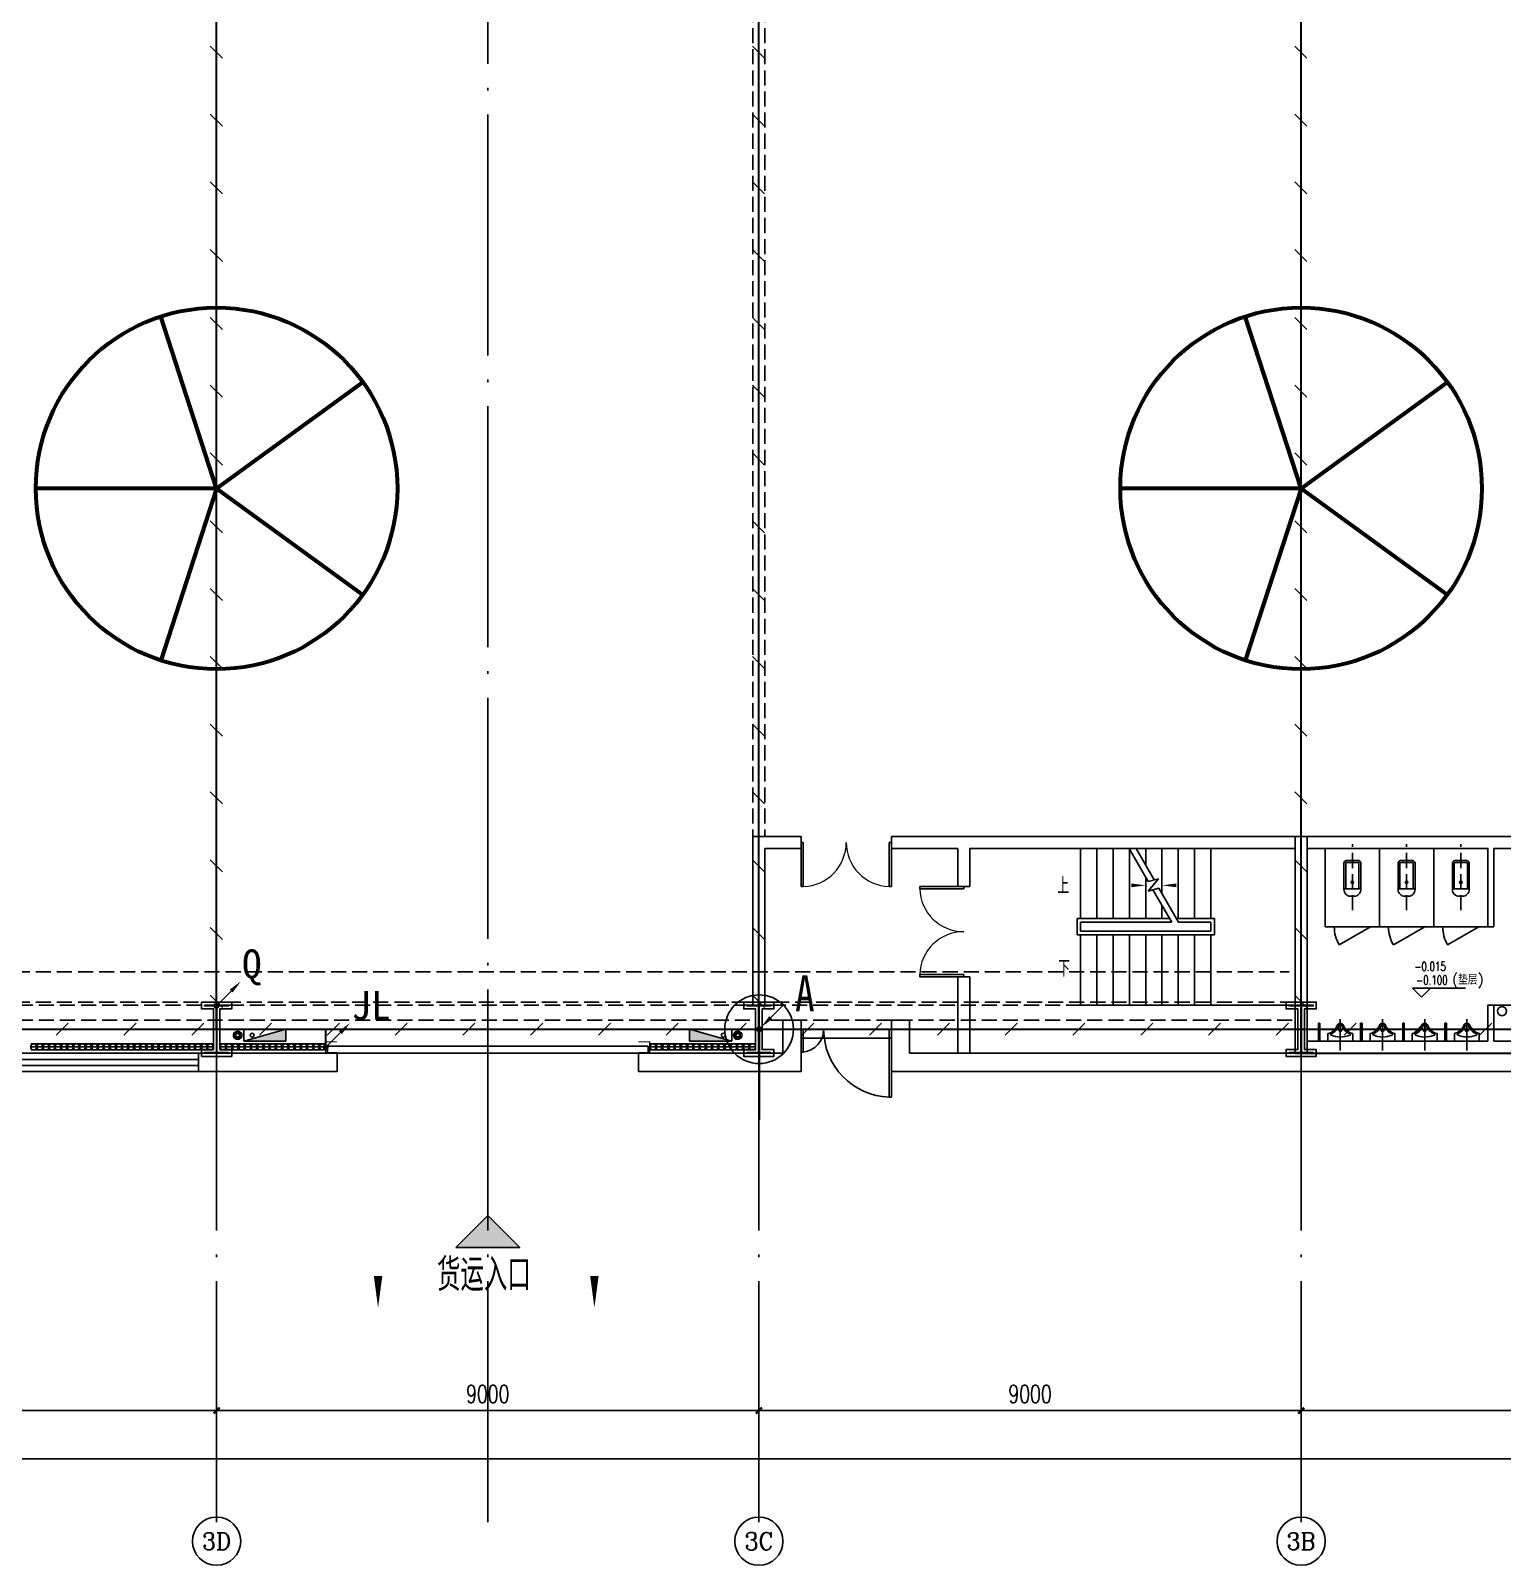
# Model space of a CAD drawing. Extents: x -1396510 to 1250330, y -1892470 to 1623980.
# Drawn here: x -158940 to -134516, y -1655320 to -1629854 of the extents above; entities that cross this region are included whole.
import ezdxf
from ezdxf.enums import TextEntityAlignment as Align

# ---------------------------------------------------------------- set-up
doc = ezdxf.new("R2010")
doc.units = 0
doc.header["$LTSCALE"] = 1000
doc.header["$MEASUREMENT"] = 0
for name, pattern in [('10平面$0$DASH', [0.35, 0.25, -0.1]), ('10平面$1$DOTE', [2.42, 2, -0.2, 0.02, -0.2]), ('CENTER2', [1.125, 0.75, -0.125, 0.125, -0.125]), ('DASH', [0.35, 0.25, -0.1]), ('DOTE', [2.42, 2, -0.2, 0.02, -0.2])]:
    doc.linetypes.add(name, pattern=pattern)
doc.layers.get('Defpoints').update_dxf_attribs({"color": 210})
for name, color, linetype in [('10平面$0$WINDOW', 4, 'Continuous'), ('10平面$1$A-AXIS-DOTE', 14, '10平面$1$DOTE'), ('A-AXIS-D', 1, 'Continuous'), ('A-AXIS-DOTE', 14, 'DOTE'), ('A-AXIS-SYMB', 3, 'Continuous'), ('A-HATCH-2', 251, 'Continuous'), ('A-HRAIL', 173, 'Continuous'), ('A-LIN-V', 9, 'Continuous'), ('A-SFCE', 30, 'Continuous'), ('A-TEXT', 61, 'Continuous'), ('A-WC', 223, 'Continuous'), ('A-WINDOW', 140, 'Continuous'), ('AS-COLN', 6, 'Continuous'), ('AS-WALL', 40, 'Continuous'), ('DIM_SYMB', 3, 'Continuous'), ('FH-tri', 180, 'Continuous'), ('LWIRE', 4, 'Continuous'), ('SB_ZF消火栓', 10, 'Continuous'), ('SB_ZF消火栓M', 10, 'Continuous'), ('SHTLN', 4, 'Continuous'), ('TEL_TEXT', 7, 'Continuous'), ('WIRE-接地', 4, 'Continuous'), ('WIRE-照明', 1, 'Continuous'), ('建-标高', 3, 'Continuous'), ('建-窗', 4, 'Continuous'), ('建-门', 4, 'Continuous')]:
    doc.layers.add(name, color=color, linetype=linetype)
doc.layers.add('A-云线2', color=3, linetype='Continuous', plot=False)
doc.layers.add('LG-ZF消防', color=1, linetype='Continuous', lineweight=60)
doc.styles.add('-宋体', font='', dxfattribs={"width": 0.8})
doc.styles.add('_TCH_AXIS', font='COMPLEX', dxfattribs={"bigfont": 'GBCBIG'})
doc.styles.add('_TCH_DIM', font='SIMPLEX', dxfattribs={"bigfont": 'GBCBIG'})
doc.styles.add('_TCH_DIM_T3', font='SIMPLEX', dxfattribs={"width": 0.705882, "bigfont": 'GBCBIG'})
doc.styles.add('_TCH_WINDOW', font='SIMPLEX', dxfattribs={"height": 3.5, "bigfont": 'GBCBIG'})
doc.styles.add('A-STANDARD', font='SIMPLEX', dxfattribs={"bigfont": 'GBCBIG'})
doc.styles.get("Standard").update_dxf_attribs({"font": 'gbenor.shx', "bigfont": 'gbcbig.shx'})
doc.styles.add('宋体', font='')
doc.styles.get('-宋体').set_extended_font_data('SimSun')
doc.styles.get('宋体').set_extended_font_data('SimSun')
doc.dimstyles.new('_TCH_ARCH&&100', dxfattribs={"dimtxt": 297.5, "dimasz": 100, "dimexe": 100, "dimexo": 100, "dimgap": 126.25, "dimtad": 1, "dimdec": 0, "dimzin": 0, "dimdsep": 46, "dimtxsty": '_TCH_DIM_T3', "dimblk": 'ARCHTICK', "dimcen": 0.09, "dimclrt": 7, "dimazin": 2, "dimtfac": 1, "dimtdec": 0, "dimtix": 1, "dimtmove": 2, "dimatfit": 3, "dimfxl": 0, "dimtolj": 1, "dimtzin": 0, "dimarcsym": 0})

# ---------------------------------------------------------------- blocks, each defined once
blk = doc.blocks.new('清洁间')
at = {"layer": 'A-AXIS-DOTE', "color": 0, "linetype": 'DASH'}
blk.add_lwpolyline([(2044571, 1694020), (2045331, 1694020)], dxfattribs=at)
at = {"layer": 'A-WC', "color": 0}
for points in [[(2045106, 1693770), (2045106, 1694270), (2044606, 1694270), (2044606, 1693770)], [(2045056, 1693820), (2045056, 1694220), (2044656, 1694220), (2044656, 1693820)]]:
    blk.add_lwpolyline(points, close=True, dxfattribs=at)
for points in [[(2044828, 1694048), (2044656, 1694220)], [(2044884, 1694048), (2045056, 1694220)], [(2044656, 1693820), (2044828, 1693991)], [(2045056, 1693820), (2044884, 1693991)]]:
    blk.add_lwpolyline(points, dxfattribs=at)
blk.add_circle((2044856, 1694020), 40, dxfattribs=at)
blk = doc.blocks.new('厕卫')
at = {"layer": 'A-AXIS-DOTE', "color": 0, "linetype": 'DASH'}
blk.add_line((50, -823), (50, 272), dxfattribs=at)
at = {"layer": 'A-WC', "color": 0}
for p, q in [((-60, -40), (-60, -470)), ((150, -30), (-50, -30)), ((160, -470), (160, -40)), ((190, -470), (-90, -470)), ((350, -1097), (-170, -1397))]:
    blk.add_line(p, q, dxfattribs=at)
blk.add_lwpolyline([(-400, 203), (-400, -1097), (500, -1097), (500, 203)], close=True, dxfattribs=at)
blk.add_lwpolyline([(190, -40, 0.414214), (150, 0), (-50, 0, 0.414214), (-90, -40), (-90, -480, 0.414214), (20, -590), (80, -590, 0.414214), (190, -480)], format="xyb", close=True, dxfattribs=at)
blk.add_circle((50, -359), 20, dxfattribs=at)
for centre, radius, start, end in [((-50, -40), 10, 90, 180), ((150, -40), 10, 0, 90), ((350, -1097), 600, 180, 209.9999)]:
    blk.add_arc(centre, radius, start, end, dxfattribs=at)
for p in [(50, 0), (50, -359)]:
    blk.add_point(p, dxfattribs=at)
blk = doc.blocks.new('$lvtry$00000224')
at = {"color": 0}
for p, q in [((-363, 0), (-363, -300)), ((-338, 0), (-363, 0)), ((-338, 0), (-338, -300)), ((337, 0), (337, -300)), ((362, 0), (337, 0)), ((362, 0), (362, -300)), ((-338, -300), (-363, -300)), ((362, -300), (337, -300))]:
    blk.add_line(p, q, dxfattribs=at)
at = {"color": 0, "elevation": 0}
blk.add_lwpolyline([(-205, -131), (-205, 0), (205, 0), (205, -131, 0.268068), (51, -263, -0.317765), (0, -300, -0.317765), (-51, -263, 0.268068)], format="xyb", close=True, dxfattribs=at)
at = {"color": 0}
blk.add_circle((0, -182, 0), 20, dxfattribs=at)
for centre, radius, start, end in [((-152, -115, 0), 10, 114.1084, 248.1394), ((5, -466, 0), 395, 66.6675, 114.1084), ((-243, -341, 0), 233, 19.2639, 68.1394), ((243, -341, 0), 233, 110.4941, 160.7361), ((158, -113, 0), 10, 290.4941, 66.6675), ((0, -256, 0), 24, 199.2639, 269.4998), ((0, -256, 0), 24, 270.5002, 340.7361)]:
    blk.add_arc(centre, radius, start, end, dxfattribs=at)
blk.add_point((0, -182, 0), dxfattribs=at)
at = {"layer": 'A-AXIS-DOTE', "color": 0}
blk.add_lwpolyline([(0, 153), (0, -367)], dxfattribs=at)
blk = doc.blocks.new('小便器')
at = {"layer": 'A-WC', "color": 8, "xscale": -1, "rotation": 89.99999999999999}
blk.add_blockref('$lvtry$00000224', (2044606, 1695654), dxfattribs=at)
blk = doc.blocks.new('45345')
at = {"layer": 'A-WC'}
h = blk.add_hatch(dxfattribs=at)
h.set_pattern_fill('ANSI31', color=0, scale=10)
h.set_pattern_definition([(30, (40598742844.535, 3385776346.45), (-7.9375, 13.74815), [])])
edge = h.paths.add_edge_path()
edge.add_arc((40598742441.347763, 3385774511.717568), 50, 0, 360)
at = {"layer": 'A-WC', "color": 0}
blk.add_circle((40598742441.347763, 3385774511.717568), 50, dxfattribs=at)
blk = doc.blocks.new('343243')
at = {"layer": '10平面$1$A-AXIS-DOTE', "color": 0}
blk.add_lwpolyline([(-137039, 783550), (-137039, 784210)], dxfattribs=at)
at = {"layer": 'A-WC', "color": 0}
for p, q in [((-137084, 783875), (-136994, 783875)), ((-137039, 783830), (-137039, 783920)), ((-137176, 783694), (-137103, 783694)), ((-137139, 783657), (-137139, 783731)), ((-137071, 783707), (-137056, 783814)), ((-137064, 783668), (-137071, 783707)), ((-137064, 783668), (-137056, 783814)), ((-137064, 783668), (-137014, 783668)), ((-137063, 783687), (-137015, 783687)), ((-137056, 783814), (-137022, 783814)), ((-137056, 783804), (-137022, 783804)), ((-137014, 783668), (-137022, 783814)), ((-137008, 783707), (-137022, 783814)), ((-137014, 783668), (-137008, 783707)), ((-136976, 783694), (-136903, 783694)), ((-136939, 783657), (-136939, 783731))]:
    blk.add_line(p, q, dxfattribs=at)
for points in [[(-137069, 783721, -0.055034), (-137132, 783735, -0.088849), (-137208, 783776, -0.104988), (-137263, 783843, -0.12017), (-137282, 783920, -0.12017), (-137263, 783997, -0.104988), (-137208, 784064, -0.088849), (-137132, 784105, -0.080052), (-137039, 784120, -0.080052)], [(-137039, 784120, -0.080052), (-136946, 784105, -0.088849), (-136870, 784064, -0.104988), (-136815, 783997, -0.12017), (-136796, 783920, -0.12017), (-136815, 783843, -0.104988), (-136870, 783776, -0.088849), (-136946, 783735, -0.055034), (-137010, 783721, -0.080052)], [(-137065, 783751, -0.056066), (-137123, 783763, -0.088849), (-137190, 783800, -0.104988), (-137237, 783857, -0.12017), (-137252, 783920, -0.12017), (-137237, 783983, -0.104988), (-137190, 784040, -0.088849), (-137123, 784077, -0.080052), (-137039, 784090, -0.080052)], [(-137039, 784090, -0.080052), (-136956, 784077, -0.088849), (-136889, 784040, -0.104988), (-136842, 783983, -0.12017), (-136826, 783920, -0.12017), (-136842, 783857, -0.104988), (-136889, 783800, -0.088849), (-136956, 783763, -0.056066), (-137014, 783751, -0.080052)]]:
    blk.add_lwpolyline(points, format="xyb", dxfattribs=at)
for centre, radius in [((-137039, 783875), 30), ((-137039, 783875), 20), ((-137139, 783694), 25), ((-137139, 783694), 15), ((-136939, 783694), 25), ((-136939, 783694), 15)]:
    blk.add_circle(centre, radius, dxfattribs=at)
for centre, start, end in [((-137040, 783695), 80.5252, 279.4748), ((-137038, 783695), 260.5252, 99.4748)]:
    blk.add_arc(centre, 7.19, start, end, dxfattribs=at)
blk = doc.blocks.new('*U14')
at = {"color": 0}
blk.add_lwpolyline([(500, 0), (500, 1000), (460, 1000), (460, 0)], close=True, dxfattribs=at)
blk.add_arc((500, 0), 1000, 90, 180, dxfattribs=at)
blk = doc.blocks.new('*U13')
at = {"color": 0, "xscale": 0.001, "yscale": 0.001, "zscale": 0.001}
blk.add_blockref('*U14', (0, 0), dxfattribs=at)
blk = doc.blocks.new('*U16')
at = {"color": 0}
blk.add_lwpolyline([(400, 0), (400, 800), (360, 800), (360, 0)], close=True, dxfattribs=at)
blk.add_arc((400, 0), 800, 90, 180, dxfattribs=at)
blk = doc.blocks.new('*U15')
at = {"color": 0, "xscale": 0.00125, "yscale": 0.00125, "zscale": 0.00125}
blk.add_blockref('*U16', (0, 0), dxfattribs=at)
blk = doc.blocks.new('G$CA7A27C8F')
at = {"layer": 'A-AXIS-DOTE', "color": 8}
blk.add_lwpolyline([(2222, -4363), (1702, -4363)], dxfattribs=at)
at = {"layer": 'A-AXIS-SYMB', "color": 8}
for points in [[(-426, 1047, 0, 0, 0), (104, 1517, 0, 64, 0), (-76, 1358, 0, 0, 0)], [(1310, -1863, 0, 0, 0), (1840, -1393, 0, 64, 0), (1660, -1552, 0, 0, 0)], [(364, -3083, 0, 0, 0), (980, -3473, 0, 64, 0), (777, -3344, 0, 0, 0)]]:
    blk.add_lwpolyline(points, format="xyseb", dxfattribs=at)
at = {"layer": 'A-LIN-V', "color": 8}
blk.add_line((2070, 2187), (-1130, 2187), dxfattribs=at)
at = {"layer": 'A-WC', "color": 8}
for p, q in [((1470, -3913), (1470, -2413)), ((2070, -4700), (1770, -4700)), ((1770, -4700), (1770, -4725)), ((2070, -4725), (1770, -4725))]:
    blk.add_line(p, q, dxfattribs=at)
at = {"layer": 'A-WC'}
blk.add_line((2070, -4700), (2070, -4725), dxfattribs=at)
at = {"layer": 'A-WC', "color": 8}
blk.add_lwpolyline([(-1130, 1587), (270, 1587), (270, 2187), (270, 2187)], dxfattribs=at)
at = {"layer": 'A-WC', "color": 8, "elevation": 0}
blk.add_lwpolyline([(1939, -4568), (2070, -4568), (2070, -4158), (1939, -4158, -0.268068), (1806, -4312, 0.317765), (1770, -4363, 0.317765), (1806, -4414, -0.268068)], format="xyb", close=True, dxfattribs=at)
at = {"layer": 'A-WC', "color": 8}
blk.add_circle((1888, -4363, 0), 20, dxfattribs=at)
for centre, radius, start, end in [((1729, -4120, 0), 233, 289.2639, 339.5059), ((1957, -4205, 0), 10, 23.3325, 159.5059), ((1603, -4358, 0), 395, 335.8916, 23.3325), ((1814, -4363, 0), 24, 109.2639, 179.4998), ((1814, -4363, 0), 24, 180.5002, 250.7361), ((1729, -4606, 0), 233, 21.8606, 70.7361), ((1955, -4515, 0), 10, 201.8606, 335.8916)]:
    blk.add_arc(centre, radius, start, end, dxfattribs=at)
blk.add_point((1888, -4363, 0), dxfattribs=at)
at = {"layer": 'AS-WALL'}
for p, q in [((-1330, 2387), (-1330, -563)), ((-1130, 2387), (-1330, 2387)), ((-1130, 2387), (-1130, -363)), ((2070, 2387), (2070, -363)), ((2270, 2387), (2070, 2387)), ((2270, 2387), (2270, -463)), ((-830, -363), (-1130, -363)), ((-830, -563), (-830, -363)), ((370, -363), (170, -363)), ((170, -363), (170, -563)), ((2070, -363), (370, -363)), ((2270, -463), (2270, -2313)), ((-1330, -563), (-830, -563)), ((170, -563), (270, -563)), ((270, -563), (270, -1013)), ((470, -1013), (470, -563)), ((2070, -563), (470, -563)), ((2070, -563), (2070, -2213)), ((270, -1013), (470, -1013)), ((470, -1813), (270, -1813)), ((270, -1813), (270, -2213)), ((470, -2213), (470, -1813)), ((-1330, -2213), (-1330, -3963)), ((-830, -2213), (-1330, -2213)), ((-830, -2413), (-830, -2213)), ((270, -2213), (170, -2213)), ((170, -2213), (170, -2413)), ((2070, -2213), (470, -2213)), ((-1130, -2413), (-1130, -3913)), ((-1130, -2413), (-830, -2413)), ((170, -2413), (370, -2413)), ((2070, -2413), (370, -2413)), ((2070, -2413), (2070, -3913)), ((2270, -2313), (2270, -3963)), ((-1330, -3963), (-1330, -7213)), ((170, -3913), (-1130, -3913)), ((170, -4013), (-1130, -4013)), ((-1130, -4013), (-1130, -7013)), ((170, -4013), (170, -3913)), ((2070, -3913), (1470, -3913)), ((1470, -4013), (1470, -3913)), ((2070, -4013), (1470, -4013)), ((2070, -4013), (2070, -7013)), ((2270, -3963), (2270, -7213)), ((2070, -7013), (-1130, -7013)), ((2270, -7213), (-1330, -7213))]:
    blk.add_line(p, q, dxfattribs=at)
at = {"layer": '建-门'}
for p, q in [((170, -363), (-830, -363)), ((470, -1013), (470, -1813)), ((170, -2413), (-830, -2413))]:
    blk.add_line(p, q, dxfattribs=at)
at = {"color": 8}
for name, p, rotation in [('厕卫', (1866, 1037), 270), ('厕卫', (1866, 137), 270), ('厕卫', (-928, -4513), 90), ('小便器', (2046676, 1690591), 180), ('厕卫', (-928, -5413), 90), ('小便器', (2046676, 1689891), 180), ('厕卫', (-928, -6313), 90), ('小便器', (2046676, 1689191), 180)]:
    blk.add_blockref(name, p, dxfattribs=dict(at, rotation=rotation))
at = {"layer": 'A-HRAIL', "color": 8, "rotation": 180}
blk.add_blockref('清洁间', (2046676, 1693207), dxfattribs=at)
at = {"layer": 'A-LIN-V', "color": 8, "xscale": -1.5, "yscale": 1.5, "zscale": 1.5}
for p in [(60898113797, -5078660050), (60898115621, -5078662967), (60898115232, -5078665548)]:
    blk.add_blockref('45345', p, dxfattribs=at)
at = {"layer": 'A-WINDOW', "color": 8}
for p, rotation in [((-137370, 785805), 180), ((785700, 133876), 90)]:
    blk.add_blockref('343243', p, dxfattribs=dict(at, rotation=rotation))
at = {"layer": '建-门'}
for name, p, xscale, yscale, zscale, rotation in [('*U13', (-330, -463), 1000, -1000, 199.9999999999999, 180.0000000000208), ('*U15', (370, -1413), 800, -800, 199.9999999999998, 270), ('*U13', (-330, -2313), 1000, 1000, 200, 180.0000000000208)]:
    blk.add_blockref(name, p, dxfattribs=dict(at, xscale=xscale, yscale=yscale, zscale=zscale, rotation=rotation))
at = {"layer": 'A-TEXT', "color": 8, "style": '_TCH_WINDOW'}
for s, p in [('女卫', (-372, 733)), ('清洁间', (1028, -1515)), ('男卫', (191, -2836))]:
    blk.add_text(s, height=231.5, dxfattribs=at).set_placement(p)
blk = doc.blocks.new('WINDOW2DLIB$DYNSTYLE$00000005')
at = {"color": 0}
for points in [[(-0.5, 0.5), (-0.5, -0.5)], [(-0.5, 0.5), (0.5, 0.5)], [(0.5, -0.5), (0.5, 0.5)], [(0.5, 0.1667), (-0.5, 0.1667)], [(0.5, -0.1667), (-0.5, -0.1667)], [(-0.5, -0.5), (0.5, -0.5)]]:
    blk.add_lwpolyline(points, dxfattribs=at)
blk = doc.blocks.new('10平面$0$$DorLib2D$00000126')
at = {"color": 0, "linetype": 'Continuous'}
for p, q in [((-0.532, 0.5), (-0.532, 0.9)), ((0.532, 0.9), (0.532, 0.5))]:
    blk.add_line(p, q, dxfattribs=at)
at = {"color": 0, "linetype": '10平面$0$DASH'}
for p, q in [((-0.532, 0.9), (0.532, 0.9)), ((-0.532, 0.5), (0.532, 0.5))]:
    blk.add_line(p, q, dxfattribs=at)
blk = doc.blocks.new('DOOR2DLIB$SYSLIB$00000123')
at = {"color": 0}
for p, q in [((0.475, -0.001), (0.475, 0.752)), ((0.475, 0.752), (0.5, 0.752)), ((0.5, -0.001), (0.5, 0.752)), ((-0.5, 0), (-0.5, 0.252)), ((-0.475, 0.252), (-0.5, 0.252)), ((-0.475, 0), (-0.475, 0.252)), ((-0.475, 0), (-0.5, 0)), ((0.475, -0.001), (0.5, -0.001))]:
    blk.add_line(p, q, dxfattribs=at)
for centre, radius, start, end in [((0.505, -0.002), 0.755, 92.2493, 179.7238), ((-0.501, 0.003), 0.251, 359.7899, 84.0974)]:
    blk.add_arc(centre, radius, start, end, dxfattribs=at)
blk = doc.blocks.new('42343243')
at = {"layer": '10平面$0$WINDOW'}
blk.add_line((-144654, 1222620), (-146154, 1222620), dxfattribs=at)
at = {"layer": 'AS-WALL'}
for p, q in [((-153854, 1223170), (-156154, 1223170)), ((-156154, 1223170), (-156154, 1222870)), ((-153854, 1222870), (-153854, 1223170)), ((-146154, 1223170), (-148854, 1223170)), ((-148854, 1222870), (-148854, 1223170)), ((-146154, 1222620), (-146154, 1223170)), ((-144654, 1222620), (-144654, 1223170)), ((-137854, 1223170), (-144654, 1223170)), ((-137854, 1222870), (-137854, 1223170)), ((-156154, 1222870), (-153854, 1222870)), ((-146454, 1222870), (-148854, 1222870)), ((-146454, 1222320), (-146454, 1222870)), ((-144354, 1222320), (-144354, 1222870)), ((-137854, 1222870), (-144354, 1222870)), ((-146154, 1222320), (-146154, 1222620)), ((-144654, 1222620), (-144654, 1222320)), ((-146454, 1222320), (-146154, 1222320)), ((-144654, 1222320), (-144354, 1222320))]:
    blk.add_line(p, q, dxfattribs=at)
at = {"layer": '10平面$0$WINDOW', "zscale": 300}
for name, p, xscale, yscale, rotation in [('DOOR2DLIB$SYSLIB$00000123', (-145404, 1222470), -1500, -1500, 179.9999999999555), ('10平面$0$$DorLib2D$00000126', (-151354, 1223020), 5000, 300, 180)]:
    blk.add_blockref(name, p, dxfattribs=dict(at, xscale=xscale, yscale=yscale, rotation=rotation))
at = {"layer": '建-窗', "xscale": -13200, "yscale": -300, "zscale": 300, "rotation": 359.9999999996728}
blk.add_blockref('WINDOW2DLIB$DYNSTYLE$00000005', (-162754, 1223020), dxfattribs=at)
blk = doc.blocks.new('4324324')
at = {"layer": 'A-HATCH-2', "color": 8, "linetype": 'DASH'}
for p, q in [((-312854, 549870), (-138054, 549870)), ((-312854, 549370), (-138054, 549370))]:
    blk.add_line(p, q, dxfattribs=at)
blk = doc.blocks.new('w4324324')
at = {"layer": 'A-HATCH-2', "color": 0, "lineweight": 60}
for q in [(-1694760, 686605), (-1697614, 684532), (-1691907, 684532), (-1696524, 681178), (-1692997, 681178)]:
    blk.add_line((-1694760, 683605), q, dxfattribs=at)
blk.add_circle((-1694760, 683605), 3000, dxfattribs=at)
blk = doc.blocks.new('342343')
at = {"layer": 'A-LIN-V', "color": 8}
for p in [(1030710, -44444), (1030710, -62444)]:
    blk.add_blockref('w4324324', p, dxfattribs=at)
blk = doc.blocks.new('w42343243')
at = {"layer": 'A-HATCH-2', "color": 8}
blk.add_lwpolyline([(-165104, 621070), (-164604, 621070), (-164604, 620958), (-164800, 620958), (-164800, 620282), (-164604, 620282), (-164604, 620170), (-165104, 620170), (-165104, 620282), (-164908, 620282), (-164908, 620958), (-165104, 620958)], close=True, dxfattribs=at)
at = {"layer": 'AS-COLN', "color": 3}
blk.add_lwpolyline([(-165054, 621020), (-164654, 621020), (-164654, 621008), (-164850, 621008), (-164850, 620232), (-164654, 620232), (-164654, 620220), (-165054, 620220), (-165054, 620232), (-164858, 620232), (-164858, 621008), (-165054, 621008)], close=True, dxfattribs=at)
blk = doc.blocks.new('42343')
at = {"layer": 'A-WINDOW'}
for p in [(9000, -71700), (18000, -71700), (27000, -71700)]:
    blk.add_blockref('w42343243', p, dxfattribs=at)
blk = doc.blocks.new('3333')
at = {"layer": 'A-SFCE', "const_width": 20}
blk.add_lwpolyline([(-227064, 766320), (-227064, 766510), (-227244, 766510), (-227244, 766320)], dxfattribs=at)
blk = doc.blocks.new('A$C5D961328')
at = {"layer": 'SB_ZF消火栓'}
blk.add_hatch(color=256, dxfattribs=at).paths.add_polyline_path([(0, 40), (700, 40), (700, 240)])
for p, q in [((700, 240), (0, 240)), ((0, 240), (0, 40)), ((700, 240), (0, 40)), ((0, 40), (700, 40)), ((700, 240), (700, 40))]:
    blk.add_line(p, q, dxfattribs=at)
at = {"layer": 'SB_ZF消火栓', "color": 1}
blk.add_circle((140, 140), 32.5, dxfattribs=at)
blk = doc.blocks.new('we42342343234')
at = {"layer": 'LG-ZF消防'}
for centre in [(-155504, 548820), (-147204, 548820)]:
    blk.add_circle(centre, 50, dxfattribs=at)
at = {"layer": 'SB_ZF消火栓M'}
blk.add_blockref('A$C5D961328', (-155404, 548680), dxfattribs=at)
at = {"layer": 'SB_ZF消火栓M', "xscale": -1}
blk.add_blockref('A$C5D961328', (-147304, 548680), dxfattribs=at)
blk = doc.blocks.new('_ArchTick')
at = {"color": 0, "linetype": 'ByBlock', "const_width": 0.4}
blk.add_lwpolyline([(-0.5, -0.5), (0.5, 0.5)], dxfattribs=at)
blk = doc.blocks.new('*D5816')
at = {"layer": 'A-AXIS-D', "color": 0, "lineweight": -2, "transparency": 16777216}
for p, q in [((148000, -77370), (148000, -78228)), ((157000, -77370), (157000, -78228)), ((148000, -78128), (157000, -78128))]:
    blk.add_line(p, q, dxfattribs=at)
at = {"layer": 'Defpoints', "color": 0, "transparency": 16777216}
for p in [(148000, -77270), (157000, -77270), (157000, -78128)]:
    blk.add_point(p, dxfattribs=at)
at = {"layer": 'A-AXIS-D', "color": 0, "lineweight": -2, "transparency": 16777216, "xscale": 100, "yscale": 100, "zscale": 100, "rotation": 180}
blk.add_blockref('_ArchTick', (148000, -78128), dxfattribs=at)
at = {"layer": 'A-AXIS-D', "color": 0, "lineweight": -2, "transparency": 16777216, "xscale": 100, "yscale": 100, "zscale": 100}
blk.add_blockref('_ArchTick', (157000, -78128), dxfattribs=at)
at = {"layer": 'A-AXIS-D', "color": 7, "transparency": 16777216, "insert": (152500, -77853), "char_height": 297.5, "attachment_point": 5, "style": '_TCH_DIM_T3'}
blk.add_mtext('\\A1;9000', dxfattribs=at)
blk = doc.blocks.new('*D5817')
at = {"layer": 'A-AXIS-D', "color": 0, "lineweight": -2, "transparency": 16777216}
for p, q in [((157000, -77370), (157000, -78228)), ((166000, -77370), (166000, -78228)), ((157000, -78128), (166000, -78128))]:
    blk.add_line(p, q, dxfattribs=at)
at = {"layer": 'Defpoints', "color": 0, "transparency": 16777216}
for p in [(157000, -77270), (166000, -77270), (166000, -78128)]:
    blk.add_point(p, dxfattribs=at)
at = {"layer": 'A-AXIS-D', "color": 0, "lineweight": -2, "transparency": 16777216, "xscale": 100, "yscale": 100, "zscale": 100, "rotation": 180}
blk.add_blockref('_ArchTick', (157000, -78128), dxfattribs=at)
at = {"layer": 'A-AXIS-D', "color": 0, "lineweight": -2, "transparency": 16777216, "xscale": 100, "yscale": 100, "zscale": 100}
blk.add_blockref('_ArchTick', (166000, -78128), dxfattribs=at)
at = {"layer": 'A-AXIS-D', "color": 7, "transparency": 16777216, "insert": (161500, -77853), "char_height": 297.5, "attachment_point": 5, "style": '_TCH_DIM_T3'}
blk.add_mtext('\\A1;9000', dxfattribs=at)
blk = doc.blocks.new('*D5818')
at = {"layer": 'A-AXIS-D', "color": 0, "lineweight": -2, "transparency": 16777216}
for p, q in [((166000, -77370), (166000, -78228)), ((175000, -77370), (175000, -78228)), ((166000, -78128), (175000, -78128))]:
    blk.add_line(p, q, dxfattribs=at)
at = {"layer": 'Defpoints', "color": 0, "transparency": 16777216}
for p in [(166000, -77270), (175000, -77270), (175000, -78128)]:
    blk.add_point(p, dxfattribs=at)
at = {"layer": 'A-AXIS-D', "color": 0, "lineweight": -2, "transparency": 16777216, "xscale": 100, "yscale": 100, "zscale": 100, "rotation": 180}
blk.add_blockref('_ArchTick', (166000, -78128), dxfattribs=at)
at = {"layer": 'A-AXIS-D', "color": 0, "lineweight": -2, "transparency": 16777216, "xscale": 100, "yscale": 100, "zscale": 100}
blk.add_blockref('_ArchTick', (175000, -78128), dxfattribs=at)
at = {"layer": 'A-AXIS-D', "color": 7, "transparency": 16777216, "insert": (170500, -77853), "char_height": 297.5, "attachment_point": 5, "style": '_TCH_DIM_T3'}
blk.add_mtext('\\A1;9000', dxfattribs=at)
blk = doc.blocks.new('*D5819')
at = {"layer": 'A-AXIS-D', "color": 0, "lineweight": -2, "transparency": 16777216}
for p, q in [((175000, -77370), (175000, -78228)), ((184000, -77370), (184000, -78228)), ((175000, -78128), (184000, -78128))]:
    blk.add_line(p, q, dxfattribs=at)
at = {"layer": 'Defpoints', "color": 0, "transparency": 16777216}
for p in [(175000, -77270), (184000, -77270), (184000, -78128)]:
    blk.add_point(p, dxfattribs=at)
at = {"layer": 'A-AXIS-D', "color": 0, "lineweight": -2, "transparency": 16777216, "xscale": 100, "yscale": 100, "zscale": 100, "rotation": 180}
blk.add_blockref('_ArchTick', (175000, -78128), dxfattribs=at)
at = {"layer": 'A-AXIS-D', "color": 0, "lineweight": -2, "transparency": 16777216, "xscale": 100, "yscale": 100, "zscale": 100}
blk.add_blockref('_ArchTick', (184000, -78128), dxfattribs=at)
at = {"layer": 'A-AXIS-D', "color": 7, "transparency": 16777216, "insert": (179500, -77853), "char_height": 297.5, "attachment_point": 5, "style": '_TCH_DIM_T3'}
blk.add_mtext('\\A1;9000', dxfattribs=at)
blk = doc.blocks.new('*D5830')
at = {"layer": 'A-AXIS-D', "color": 0, "lineweight": -2, "transparency": 16777216}
for p, q in [((-900, -77470), (-900, -79028)), ((184800, -77470), (184800, -79028)), ((-900, -78928), (184800, -78928))]:
    blk.add_line(p, q, dxfattribs=at)
at = {"layer": 'Defpoints', "color": 0, "transparency": 16777216}
for p in [(-900, -77370), (184800, -77370), (184800, -78928)]:
    blk.add_point(p, dxfattribs=at)
at = {"layer": 'A-AXIS-D', "color": 0, "lineweight": -2, "transparency": 16777216, "xscale": 100, "yscale": 100, "zscale": 100, "rotation": 180}
blk.add_blockref('_ArchTick', (-900, -78928), dxfattribs=at)
at = {"layer": 'A-AXIS-D', "color": 0, "lineweight": -2, "transparency": 16777216, "xscale": 100, "yscale": 100, "zscale": 100}
blk.add_blockref('_ArchTick', (184800, -78928), dxfattribs=at)
at = {"layer": 'A-AXIS-D', "color": 7, "transparency": 16777216, "insert": (91950, -78653), "char_height": 297.5, "attachment_point": 5, "style": '_TCH_DIM_T3'}
blk.add_mtext('\\A1;185700', dxfattribs=at)
blk = doc.blocks.new('$DorLib2D$00000002')
for p, q in [((-0.5, 0), (-0.5, 0.4875)), ((-0.475, 0.4875), (-0.5, 0.4875)), ((-0.475, 0), (-0.475, 0.4875)), ((0.475, 0), (0.475, 0.4875)), ((0.475, 0.4875), (0.5, 0.4875)), ((0.5, 0), (0.5, 0.4875)), ((-0.5, 0), (-0.475, 0)), ((0.5, 0), (0.475, 0))]:
    blk.add_line(p, q)
at = {"lineweight": 13}
for centre, start, end in [((-0.4875, 0), 0, 88.53072), ((0.4875, 0), 91.46928, 180)]:
    blk.add_arc(centre, 0.4875, start, end, dxfattribs=at)
blk = doc.blocks.new('99平面图例外参$0$$LinePat$圆环')
for points in [[(0, 150), (300, 150)], [(0, 0), (300, 0)], [(0, -150), (300, -150)]]:
    blk.add_lwpolyline(points)
at = {"color": 0}
blk.add_circle((150, 0), 150, dxfattribs=at)
blk = doc.blocks.new('$TelecSys$00000008')
blk.add_line((0.4, 0.4), (-0.4, -0.4))
blk = doc.blocks.new('$TelecSys$00000078')
for p, q in [((1.15, 1.15), (0.55, 0.55)), ((0.104, 0.104), (0.104, 0.104)), ((-0.104, -0.104), (-0.104, -0.104))]:
    blk.add_line(p, q)
at = {"const_width": 0.142}
blk.add_lwpolyline([(-0.071, 0, 1), (0.071, 0, 1)], format="xyb", close=True, dxfattribs=at)
blk.add_solid([(0.62, 0.48), (0.48, 0.62), (0.1, 0.1)])
at = {"width": 0.8, "flags": 9}
blk.add_attdef('A', (0, 0), '', height=0.00002, dxfattribs=at)
blk = doc.blocks.new('$TelecSys$00000079')
for p, q in [((0.7, 0.7), (0, 0)), ((0.104, 0.104), (0.104, 0.104)), ((-0.104, -0.104), (-0.104, -0.104))]:
    blk.add_line(p, q)
at = {"const_width": 0.142}
blk.add_lwpolyline([(-0.071, 0, 1), (0.071, 0, 1)], format="xyb", close=True, dxfattribs=at)
blk.add_solid([(0.63, 0.77), (0.77, 0.63), (1.15, 1.15)])
at = {"width": 0.8, "flags": 9}
blk.add_attdef('A', (0, 0), '', height=0.00002, dxfattribs=at)
blk = doc.blocks.new('世赫3#厂房一层0821')
at = {"layer": 'FH-tri'}
h = blk.add_hatch(color=8, dxfattribs=at)
h.dxf.hatch_style = 1
h.paths.add_polyline_path([(160969.7, -75422.6), (162030.3, -75422.6), (161500, -74892.3)])
at = {"layer": 'A-AXIS-D'}
for centre in [(157000, -80296), (166000, -80296), (175000, -80296)]:
    blk.add_circle(centre, 400, dxfattribs=at)
at = {"layer": 'A-AXIS-DOTE', "color": 8, "ltscale": 2}
for p, q in [((157000, -79980), (157000, 5514)), ((161500, -79980), (161500, 5514)), ((166000, -79980), (166000, 5514)), ((175000, -79980), (175000, 5514)), ((190814.2, -71800), (-5155.8, -71800))]:
    blk.add_line(p, q, dxfattribs=at)
at = {"layer": 'A-AXIS-SYMB', "color": 8}
for points in [[(159680, -74962.3, 0, 0, 0), (159680, -76422.3, 0, 140, 0), (159680, -75897.3, 0, 0, 0)], [(163270, -74962.3, 0, 0, 0), (163270, -76422.3, 0, 140, 0), (163270, -75897.3, 0, 0, 0)]]:
    blk.add_lwpolyline(points, format="xyseb", dxfattribs=at)
at = {"layer": 'A-SFCE', "linetype": 'DASH'}
for p, q in [((165850, -71400), (148150, -71400)), ((165850, -71650), (148150, -71650))]:
    blk.add_line(p, q, dxfattribs=at)
at = {"layer": 'A-SFCE', "color": 2, "linetype": 'DASH'}
for p, q in [((174850, -71400), (166150, -71400)), ((174850, -71650), (166150, -71650))]:
    blk.add_line(p, q, dxfattribs=at)
at = {"layer": 'AS-WALL'}
for p, q in [((178950, -72200), (175000, -72200)), ((175000, -72200), (175000, -72500)), ((175000, -72500), (178950, -72500))]:
    blk.add_line(p, q, dxfattribs=at)
at = {"layer": 'Defpoints', "color": 8, "linetype": 'DASH'}
for p, q in [((165896, -36288), (165900, -68600)), ((166096, -36288), (166100, -68600)), ((166100, -68600), (165900, -68600))]:
    blk.add_line(p, q, dxfattribs=at)
at = {"layer": 'Defpoints', "color": 8}
for p, q in [((166700, -68600), (165900, -68600)), ((165900, -68600), (165900, -71400)), ((166700, -68800), (166700, -68600)), ((169400, -68600), (168200, -68600)), ((168200, -68600), (168200, -68800)), ((169400, -68600), (175100, -68600)), ((175100, -68600), (175100, -72200)), ((166100, -68800), (166700, -68800)), ((166100, -68800), (166100, -71400)), ((168200, -68800), (169300, -68800)), ((169300, -68800), (169300, -69431.3)), ((169500, -69431.3), (169500, -68800)), ((169500, -68800), (174900, -68800)), ((171340, -68800), (172143.6, -68800)), ((171340, -68800), (171340, -69965)), ((171610, -68800), (171610, -69965)), ((171880, -68800), (171880, -69965)), ((172143.6, -68800), (172460.1, -69348.1)), ((172150, -68811), (172150, -69965)), ((172259.1, -68800), (173500, -68800)), ((172259.1, -68800), (172560.1, -69321.3)), ((172420, -68800), (172420, -69078.7)), ((172690, -68800), (172690, -69546.3)), ((172960, -68800), (172960, -69965)), ((173230, -68800), (173230, -69965)), ((173500, -68800), (173500, -69965)), ((174900, -68800), (173500, -68800)), ((173500, -68800), (173500, -69965)), ((174900, -68800), (174900, -72200)), ((174900, -71400), (174900, -68800)), ((169300, -69431.3), (169500, -69431.3)), ((172420, -69278.7), (172420, -69965)), ((172632.4, -69301.9), (172459.5, -69508)), ((172459.5, -69508), (172639.9, -69459.6)), ((172460.1, -69348.1), (172632.4, -69301.9)), ((172539.9, -69486.4), (172850.9, -70025)), ((172639.9, -69459.6), (172966.4, -70025)), ((172690, -69746.3), (172690, -69965)), ((171280, -70235), (171280, -69965)), ((171280, -69965), (172816.3, -69965)), ((171340, -70025), (172850.9, -70025)), ((171340, -70175), (171340, -70025)), ((171340, -70025), (172850.9, -70025)), ((171340, -70025), (171340, -70175)), ((172931.7, -69965), (173560, -69965)), ((172966.4, -70025), (173500, -70025)), ((172966.4, -70025), (173500, -70025)), ((173500, -70025), (173500, -70175)), ((173500, -70025), (173500, -70175)), ((173560, -69965), (173560, -70235)), ((173560, -70235), (171280, -70235)), ((173500, -70175), (171340, -70175)), ((173500, -70175), (171340, -70175)), ((171340, -71400), (171340, -70235)), ((171610, -71400), (171610, -70235)), ((171880, -71400), (171880, -70235)), ((172150, -71400), (172150, -70235)), ((172420, -71400), (172420, -70235)), ((172690, -71400), (172690, -70235)), ((172960, -71400), (172960, -70235)), ((173230, -71400), (173230, -70235)), ((173500, -71400), (173500, -70235)), ((173500, -70235), (173500, -71400)), ((169500, -70931.3), (169300, -70931.3)), ((169300, -70931.3), (169300, -72200)), ((169500, -72200), (169500, -70931.3)), ((166100, -71400), (165900, -71400)), ((173500, -71400), (171340, -71400)), ((173500, -71400), (174900, -71400)), ((169300, -72200), (169500, -72200)), ((175100, -72200), (174900, -72200))]:
    blk.add_line(p, q, dxfattribs=at)
at = {"layer": 'DIM_SYMB', "color": 8}
for points in [[(171205, -69412.5, 0, 0, 0), (172420, -69412.5, 0, 64, 0), (172180, -69412.5, 0, 0, 0)], [(171205, -70787.5, 0, 0, 0), (174200, -70787.5, 0, 0, 0), (174200, -69412.5, 0, 0, 0), (172690, -69412.5, 0, 64, 0), (172930, -69412.5, 0, 0, 0)]]:
    blk.add_lwpolyline(points, format="xyseb", dxfattribs=at)
at = {"layer": 'FH-tri', "color": 8}
blk.add_lwpolyline([(160969.7, -75422.6), (162030.3, -75422.6), (162030.3, -75422.6), (161500, -74892.3)], close=True, dxfattribs=at)
at = {"layer": '建-标高', "color": 8}
for p, q in [((176997.8, -71270), (176847.8, -71120)), ((176847.8, -71120), (177727.8, -71120)), ((176997.8, -71270), (177147.8, -71120))]:
    blk.add_line(p, q, dxfattribs=at)
at = {"color": 8, "rotation": 270}
blk.add_blockref('G$CA7A27C8F', (182112.9, -69930.4), dxfattribs=at)
at = {"layer": 'A-HRAIL', "yscale": 0.3333333333111111, "zscale": 0.3333333333111111}
for p, xscale, rotation in [((154015.7, -72093.9), 0.3368181817957239, 180.0000000002033), ((154116.7, -72093.9), 0.3368181817957239, 180.0000000002033), ((154217.8, -72093.9), 0.3368181817957239, 180.0000000002033), ((154318.8, -72093.9), 0.3368181817957239, 180.0000000002033), ((154419.9, -72093.9), 0.3368181817957239, 180.0000000002033), ((154520.9, -72093.9), 0.3368181817957239, 180.0000000002033), ((154622, -72093.9), 0.3368181817957239, 180.0000000002033), ((154723, -72093.9), 0.3368181817957239, 180.0000000002033), ((154824, -72093.9), 0.3368181817957239, 180.0000000002033), ((154925.1, -72093.9), 0.3368181817957239, 180.0000000002033), ((155026.1, -72093.9), 0.3368181817957239, 180.0000000002033), ((155127.2, -72093.9), 0.3368181817957239, 180.0000000002033), ((155228.2, -72093.9), 0.3368181817957239, 180.0000000002033), ((155329.3, -72093.9), 0.3368181817957239, 180.0000000002033), ((155430.3, -72093.9), 0.3368181817957239, 180.0000000002033), ((155531.4, -72093.9), 0.3368181817957239, 180.0000000002033), ((155632.4, -72093.9), 0.3368181817957239, 180.0000000002033), ((155733.5, -72093.9), 0.3368181817957239, 180.0000000002033), ((155834.5, -72093.9), 0.3368181817957239, 180.0000000002033), ((155935.5, -72093.9), 0.3368181817957239, 180.0000000002033), ((156036.6, -72093.9), 0.3368181817957239, 180.0000000002033), ((156137.6, -72093.9), 0.3368181817957239, 180.0000000002033), ((156238.7, -72093.9), 0.3368181817957239, 180.0000000002033), ((156339.7, -72093.9), 0.3368181817957239, 180.0000000002033), ((156440.8, -72093.9), 0.3368181817957239, 180.0000000002033), ((156541.8, -72093.9), 0.3368181817957239, 180.0000000002033), ((156642.9, -72093.9), 0.3368181817957239, 180.0000000002033), ((156743.9, -72093.9), 0.3368181817957239, 180.0000000002033), ((156845, -72093.9), 0.3368181817957239, 180.0000000002033), ((156946, -72093.9), 0.3368181817957239, 180.0000000002033), ((157157.3, -72093.9), 0.3444734679202548, 180.000000000205), ((157260.7, -72093.9), 0.3444734679202548, 180.000000000205), ((157364, -72093.9), 0.3444734679202548, 180.000000000205), ((157467.4, -72093.9), 0.3444734679202548, 180.000000000205), ((157570.7, -72093.9), 0.3444734679202548, 180.000000000205), ((157674.1, -72093.9), 0.3444734679202548, 180.000000000205), ((157777.4, -72093.9), 0.3444734679202548, 180.000000000205), ((157880.7, -72093.9), 0.3444734679202548, 180.000000000205), ((157984.1, -72093.9), 0.3444734679202548, 180.000000000205), ((158087.4, -72093.9), 0.3444734679202548, 180.000000000205), ((158190.8, -72093.9), 0.3444734679202548, 180.000000000205), ((158294.1, -72093.9), 0.3444734679202548, 180.000000000205), ((158397.4, -72093.9), 0.3444734679202548, 180.000000000205), ((158500.8, -72093.9), 0.3444734679202548, 180.000000000205), ((158604.1, -72093.9), 0.3444734679202548, 180.000000000205), ((158707.5, -72093.9), 0.3444734679202548, 180.000000000205), ((158810.8, -72093.9), 0.3444734679202548, 180.000000000205), ((164189.2, -72093.9), -0.344473467906519, 179.999999999795), ((164292.5, -72093.9), -0.344473467906519, 179.999999999795), ((164395.9, -72093.9), -0.344473467906519, 179.999999999795), ((164499.2, -72093.9), -0.344473467906519, 179.999999999795), ((164602.6, -72093.9), -0.344473467906519, 179.999999999795), ((164705.9, -72093.9), -0.344473467906519, 179.999999999795), ((164809.2, -72093.9), -0.344473467906519, 179.999999999795), ((164912.6, -72093.9), -0.344473467906519, 179.999999999795), ((165015.9, -72093.9), -0.344473467906519, 179.999999999795), ((165119.3, -72093.9), -0.344473467906519, 179.999999999795), ((165222.6, -72093.9), -0.344473467906519, 179.999999999795), ((165325.9, -72093.9), -0.344473467906519, 179.999999999795), ((165429.3, -72093.9), -0.344473467906519, 179.999999999795), ((165532.6, -72093.9), -0.344473467906519, 179.999999999795), ((165636, -72093.9), -0.344473467906519, 179.999999999795), ((165739.3, -72093.9), -0.344473467906519, 179.999999999795), ((165842.7, -72093.9), -0.344473467906519, 179.999999999795)]:
    blk.add_blockref('99平面图例外参$0$$LinePat$圆环', p, dxfattribs=dict(at, xscale=xscale, rotation=rotation))
at = {"layer": 'A-LIN-V', "color": 8, "rotation": 90}
blk.add_blockref('342343', (796160.7, 601225), dxfattribs=at)
at = {"layer": 'A-SFCE', "xscale": -1, "rotation": 90}
blk.add_blockref('3333', (925320.8, -299254.1), dxfattribs=at)
at = {"layer": 'A-SFCE', "rotation": 270}
blk.add_blockref('3333', (-602320.8, -299254.1), dxfattribs=at)
at = {"layer": 'A-WINDOW'}
for name in ['42343', '4324324']:
    blk.add_blockref(name, (312854.2, -620720), dxfattribs=at)
at = {"layer": 'A-WINDOW', "xscale": -1, "rotation": 180}
blk.add_blockref('42343243', (312854.2, 1150670), dxfattribs=at)
at = {"layer": 'Defpoints', "color": 8, "xscale": -1500, "yscale": -1500, "zscale": 200}
for p, rotation in [((167450, -68700), 6.532780952413937e-08), ((169400, -70181.3), 270.000000054067)]:
    blk.add_blockref('$DorLib2D$00000002', p, dxfattribs=dict(at, rotation=rotation))
at = {"layer": 'SB_ZF消火栓'}
blk.add_blockref('we42342343234', (312854.2, -620720), dxfattribs=at)
at = {"layer": 'A-AXIS-D', "color": 7, "style": '_TCH_AXIS'}
for s, height, p, p2 in [('3D', 282.17, (156758.1, -80437.1), (157241.9, -80437.1)), ('3C', 294.28, (165761.8, -80443.2), (166238.2, -80443.2)), ('3B', 282.17, (174758.1, -80437.1), (175241.9, -80437.1))]:
    blk.add_text(s, height=height, dxfattribs=at).set_placement(p, p2, align=Align.FIT)
at = {"layer": 'A-TEXT', "color": 8, "style": 'A-STANDARD'}
blk.add_text('货运入口', height=540.14, dxfattribs=at).set_placement((160658.7, -76144.7))
at = {"layer": 'DIM_SYMB', "color": 7, "style": '_TCH_DIM'}
for s, p in [('上', (170954.2, -69552.5)), ('下', (170969.1, -70927.5))]:
    blk.add_text(s, height=270.1, dxfattribs=at).set_placement(p)
at = {"layer": '建-标高', "color": 7, "style": 'A-STANDARD', "width": 0.705882}
for s, p in [('-0.015', (176879.2, -70832.5)), ('-0.100', (176909.2, -71060))]:
    blk.add_text(s, height=148.75, dxfattribs=at).set_placement(p)
at = {"layer": '建-标高', "color": 7, "style": 'A-STANDARD'}
blk.add_text('(垫层)', height=168.79, dxfattribs=at).set_placement((177504.2, -71060))
at = {"layer": 'A-AXIS-D'}
for base, p1, p2, picture, middle in [((184800, -78927.8), (-900, -77369.8), (184800, -77369.8), '*D5830', (91950, -78652.8)), ((157000, -78127.8), (148000, -77269.8), (157000, -77269.8), '*D5816', (152500, -77852.8)), ((166000, -78127.8), (157000, -77269.8), (166000, -77269.8), '*D5817', (161500, -77852.8)), ((175000, -78127.8), (166000, -77269.8), (175000, -77269.8), '*D5818', (170500, -77852.8)), ((184000, -78127.8), (175000, -77269.8), (184000, -77269.8), '*D5819', (179500, -77852.8))]:
    dim = blk.add_linear_dim(base=base, p1=p1, p2=p2, angle=0, dimstyle='_TCH_ARCH&&100', dxfattribs=at)
    dim.commit()
    dim.dimension.update_dxf_attribs({"geometry": picture, "text_midpoint": middle, "dimtype": 161})

msp = doc.modelspace()

# ---------------------------------------------------------------- linework, layer by layer
at = {"layer": 'WIRE-接地', "linetype": 'CENTER2', "const_width": 35}
for points in [[(-312858.2, -1646424), (-128850.2, -1646424), (-128850.2, -1574624), (-294858.2, -1574624)], [(-155858.2, -1574624), (-155858.2, -1646424)], [(-146858.2, -1574624), (-146858.2, -1646424)], [(-137858.2, -1646424), (-137858.2, -1574624)], [(-154043.4, -1646723.9), (-154043.4, -1646424)], [(-146850.2, -1647924), (-146850.2, -1646424)]]:
    msp.add_lwpolyline(points, dxfattribs=at)
at = {"layer": 'WIRE-照明', "color": 6, "linetype": 'Continuous'}
msp.add_circle((-146850.2, -1646424), 569.2, dxfattribs=at)

# ---------------------------------------------------------------- block references
at = {"layer": 'A-云线2'}
msp.add_blockref('世赫3#厂房一层0821', (-312854.2, -1574624), dxfattribs=at)
at = {"layer": 'LWIRE', "xscale": -350, "yscale": 350, "zscale": 350, "rotation": 270}
for p in [(-155858.2, -1646036), (-154043.4, -1646723.9)]:
    msp.add_blockref('$TelecSys$00000079', p, dxfattribs=at)
at = {"layer": 'LWIRE', "xscale": 350, "yscale": 350, "zscale": 350}
msp.add_blockref('$TelecSys$00000078', (-146850.2, -1646424), dxfattribs=at)
at = {"layer": 'SHTLN', "xscale": 250, "yscale": 250, "zscale": 250}
for p, rotation in [((-155858.2, -1630211.5), 269.9999999999998), ((-146858.2, -1630211.5), 269.9999999999998), ((-137858.2, -1630211.5), 89.99999999999982), ((-155858.2, -1631336.5), 269.9999999999998), ((-146858.2, -1631336.5), 269.9999999999998), ((-137858.2, -1631336.5), 89.99999999999982), ((-155858.2, -1632461.5), 269.9999999999998), ((-146858.2, -1632461.5), 269.9999999999998), ((-137858.2, -1632461.5), 89.99999999999982), ((-155858.2, -1633586.5), 269.9999999999998), ((-146858.2, -1633586.5), 269.9999999999998), ((-137858.2, -1633586.5), 89.99999999999982), ((-155858.2, -1634711.5), 269.9999999999998), ((-146858.2, -1634711.5), 269.9999999999998), ((-137858.2, -1634711.5), 89.99999999999982), ((-155858.2, -1635836.5), 269.9999999999998), ((-146858.2, -1635836.5), 269.9999999999998), ((-137858.2, -1635836.5), 89.99999999999982), ((-155858.2, -1636961.5), 269.9999999999998), ((-146858.2, -1636961.5), 269.9999999999998), ((-137858.2, -1636961.5), 89.99999999999982), ((-155858.2, -1638086.5), 269.9999999999998), ((-146858.2, -1638086.5), 269.9999999999998), ((-137858.2, -1638086.5), 89.99999999999982), ((-155858.2, -1639211.5), 269.9999999999998), ((-146858.2, -1639211.5), 269.9999999999998), ((-137858.2, -1639211.5), 89.99999999999982), ((-155858.2, -1640336.5), 269.9999999999998), ((-146858.2, -1640336.5), 269.9999999999998), ((-137858.2, -1640336.5), 89.99999999999982), ((-155858.2, -1641461.5), 269.9999999999998), ((-146858.2, -1641461.5), 269.9999999999998), ((-137858.2, -1641461.5), 89.99999999999982), ((-155858.2, -1642586.5), 269.9999999999998), ((-146858.2, -1642586.5), 269.9999999999998), ((-137858.2, -1642586.5), 89.99999999999982), ((-155858.2, -1643711.5), 269.9999999999998), ((-146858.2, -1643711.5), 269.9999999999998), ((-137858.2, -1643711.5), 89.99999999999982), ((-155858.2, -1644836.5), 269.9999999999998), ((-146858.2, -1644836.5), 269.9999999999998), ((-137858.2, -1644836.5), 89.99999999999982), ((-155858.2, -1645961.5), 269.9999999999998), ((-146858.2, -1645961.5), 269.9999999999998), ((-137858.2, -1645961.5), 89.99999999999982)]:
    msp.add_blockref('$TelecSys$00000008', p, dxfattribs=dict(at, rotation=rotation))
for p in [(-158416.7, -1646424), (-157291.7, -1646424), (-156166.7, -1646424), (-155041.7, -1646424), (-153916.7, -1646424), (-152791.7, -1646424), (-151666.7, -1646424), (-150541.7, -1646424), (-149416.7, -1646424), (-148291.7, -1646424), (-147166.7, -1646424), (-146041.7, -1646424), (-144916.7, -1646424), (-143791.7, -1646424), (-142666.7, -1646424), (-141541.7, -1646424), (-140416.7, -1646424), (-139291.7, -1646424), (-138166.7, -1646424), (-137041.7, -1646424), (-135916.7, -1646424), (-134791.7, -1646424)]:
    msp.add_blockref('$TelecSys$00000008', p, dxfattribs=at)

# ---------------------------------------------------------------- texts
at = {"layer": 'TEL_TEXT', "style": '宋体'}
for s, height, p in [('Q', 478.5, (-155431.8, -1645578.1)), ('JL', 478.48, (-153617, -1646266))]:
    msp.add_text(s, height=height, dxfattribs=at).set_placement(p)
at = {"layer": 'TEL_TEXT', "style": '-宋体', "width": 0.8}
msp.add_text('A', height=600, dxfattribs=at).set_placement((-146254.4, -1646128.9))

doc.saveas('drawing.dxf')
